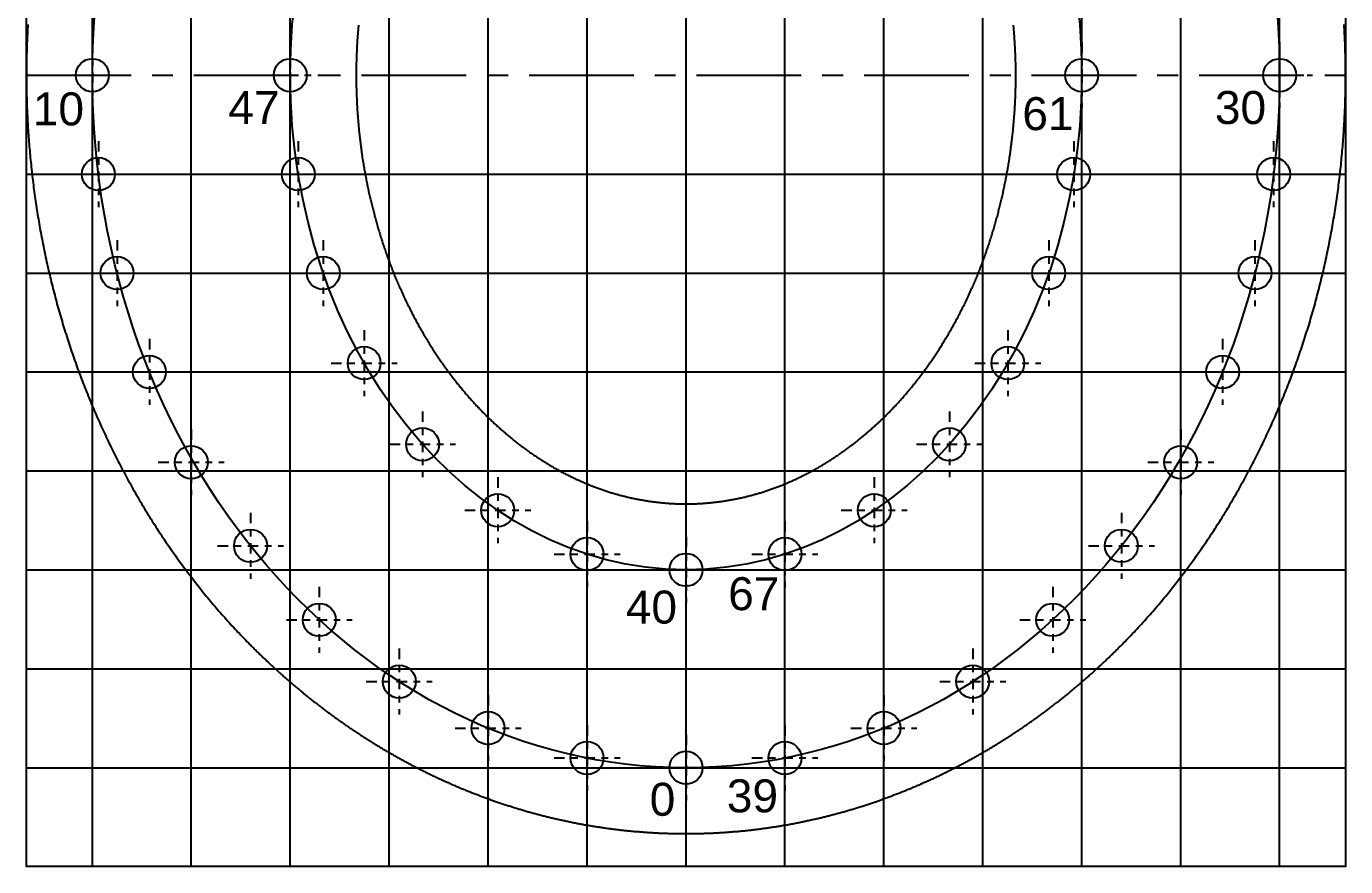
# Model space of a CAD drawing. Header units: inches. Extents: x 0 to 20, y -0.5 to 23.5.
# Drawn here: x 0 to 20, y -0.5 to 12.24 of the extents above; entities that cross this region are included whole.
import ezdxf

# ---------------------------------------------------------------- set-up
doc = ezdxf.new("R2010")
doc.units = ezdxf.units.IN
doc.linetypes.add('CENTER', pattern=[50.8, 31.75, -6.35, 6.35, -6.35])
for name, color, linetype in [('LetterBounds', 192, 'Continuous'), ('LetterOutlines', 61, 'Continuous'), ('PixelCenters', 116, 'Continuous'), ('PixelGuides', 160, 'Continuous'), ('PixelHoles', 90, 'Continuous'), ('PixelNumbers', 232, 'Continuous'), ('PixelPaths', 211, 'Continuous')]:
    doc.layers.add(name, color=color, linetype=linetype)
doc.styles.add('Annotative', font='arial.ttf')

# ---------------------------------------------------------------- blocks, each defined once
blk = doc.blocks.new('Pixel')
at = {"layer": 'PixelCenters', "linetype": 'CENTER', "ltscale": 0.005}
for p, q in [((0, 0.5), (0, -0.5)), ((-0.5, 0), (0.5, 0))]:
    blk.add_line(p, q, dxfattribs=at)
at = {"layer": 'PixelHoles'}
blk.add_circle((0, 0), 0.25, dxfattribs=at)

msp = doc.modelspace()

# ---------------------------------------------------------------- linework, layer by layer
at = {"layer": 'LetterBounds'}
msp.add_lwpolyline([(0, 23.5), (19.998, 23.5), (19.998, -0.5), (0, -0.5)], close=True, dxfattribs=at)
at = {"layer": 'LetterOutlines'}
for points in [[(0.022, 12.266), (0.02, 12.231), (0.018, 12.196), (0.017, 12.162), (0.015, 12.127), (0.013, 12.092), (0.012, 12.057), (0.01, 12.022), (0.009, 11.988), (0.008, 11.953), (0.007, 11.918), (0.006, 11.883), (0.005, 11.848), (0.004, 11.814), (0.003, 11.779), (0.002, 11.744), (0.002, 11.709), (0.001, 11.674), (0.001, 11.639), (0, 11.605), (0, 11.57), (0, 11.535), (0, 11.5), (0, 11.465), (0, 11.43), (0, 11.395), (0.001, 11.361), (0.001, 11.326), (0.002, 11.291), (0.002, 11.256), (0.003, 11.221), (0.004, 11.186), (0.005, 11.152), (0.005, 11.117), (0.007, 11.082), (0.008, 11.047), (0.009, 11.012), (0.01, 10.978), (0.012, 10.943), (0.013, 10.908), (0.015, 10.873), (0.016, 10.838), (0.018, 10.804), (0.02, 10.769), (0.022, 10.734), (0.024, 10.699), (0.026, 10.664), (0.029, 10.63), (0.031, 10.595), (0.033, 10.56), (0.036, 10.526), (0.039, 10.491), (0.041, 10.456), (0.044, 10.421), (0.047, 10.387), (0.05, 10.352), (0.053, 10.317), (0.056, 10.283), (0.059, 10.248), (0.063, 10.213), (0.066, 10.179), (0.07, 10.144), (0.073, 10.11), (0.077, 10.075), (0.081, 10.04), (0.085, 10.006), (0.089, 9.971), (0.093, 9.937), (0.097, 9.902), (0.101, 9.868), (0.106, 9.833), (0.11, 9.799), (0.115, 9.764), (0.119, 9.73), (0.124, 9.695), (0.129, 9.661), (0.134, 9.627), (0.139, 9.592), (0.144, 9.558), (0.149, 9.523), (0.154, 9.489), (0.159, 9.455), (0.165, 9.421), (0.17, 9.386), (0.176, 9.352), (0.182, 9.318), (0.187, 9.284), (0.193, 9.249), (0.199, 9.215), (0.205, 9.181), (0.211, 9.147), (0.218, 9.113), (0.224, 9.079), (0.23, 9.045), (0.237, 9.01), (0.244, 8.976), (0.25, 8.942), (0.257, 8.908), (0.264, 8.874), (0.271, 8.841), (0.278, 8.807), (0.285, 8.773), (0.292, 8.739), (0.3, 8.705), (0.307, 8.671), (0.314, 8.637), (0.322, 8.604), (0.33, 8.57), (0.337, 8.536), (0.345, 8.502), (0.353, 8.469), (0.361, 8.435), (0.369, 8.402), (0.378, 8.368), (0.386, 8.334), (0.394, 8.301), (0.403, 8.267), (0.411, 8.234), (0.42, 8.2), (0.429, 8.167), (0.437, 8.134), (0.446, 8.1), (0.455, 8.067), (0.464, 8.034), (0.474, 8), (0.483, 7.967), (0.492, 7.934), (0.502, 7.901), (0.511, 7.868), (0.521, 7.835), (0.53, 7.801), (0.54, 7.768), (0.55, 7.735), (0.56, 7.702), (0.57, 7.669), (0.58, 7.637), (0.59, 7.604), (0.601, 7.571), (0.611, 7.538), (0.622, 7.505), (0.632, 7.473), (0.643, 7.44), (0.654, 7.407), (0.664, 7.375), (0.675, 7.342), (0.686, 7.309), (0.697, 7.277), (0.709, 7.244), (0.72, 7.212), (0.731, 7.18), (0.743, 7.147), (0.754, 7.115), (0.766, 7.083), (0.777, 7.05), (0.789, 7.018), (0.801, 6.986), (0.813, 6.954), (0.825, 6.922), (0.837, 6.89), (0.849, 6.858), (0.862, 6.826), (0.874, 6.794), (0.887, 6.762), (0.899, 6.73), (0.912, 6.698), (0.925, 6.667), (0.937, 6.635), (0.95, 6.603), (0.963, 6.572), (0.976, 6.54), (0.989, 6.509), (1.003, 6.477), (1.016, 6.446), (1.029, 6.414), (1.043, 6.383), (1.056, 6.352), (1.07, 6.32), (1.084, 6.289), (1.098, 6.258), (1.112, 6.227), (1.126, 6.196), (1.14, 6.165), (1.154, 6.134), (1.168, 6.103), (1.182, 6.072), (1.197, 6.041), (1.211, 6.011), (1.226, 5.98), (1.24, 5.949), (1.255, 5.918), (1.27, 5.888), (1.285, 5.857), (1.3, 5.827), (1.315, 5.796), (1.33, 5.766), (1.345, 5.736), (1.36, 5.705), (1.376, 5.675), (1.391, 5.645), (1.407, 5.615), (1.422, 5.585), (1.438, 5.555), (1.454, 5.525), (1.47, 5.495), (1.486, 5.465), (1.502, 5.435), (1.518, 5.406), (1.534, 5.376), (1.55, 5.346), (1.566, 5.317), (1.583, 5.287), (1.599, 5.258), (1.616, 5.228), (1.633, 5.199), (1.649, 5.17), (1.666, 5.14), (1.683, 5.111), (1.7, 5.082), (1.717, 5.053), (1.734, 5.024), (1.751, 4.995), (1.768, 4.966), (1.786, 4.937), (1.803, 4.909), (1.821, 4.88), (1.838, 4.851), (1.856, 4.823), (1.874, 4.794), (1.892, 4.766), (1.909, 4.737), (1.927, 4.709), (1.945, 4.68), (1.964, 4.652), (1.982, 4.624), (2, 4.596), (2.018, 4.568), (2.037, 4.54), (2.055, 4.512), (2.074, 4.484), (2.092, 4.456), (2.111, 4.429), (2.13, 4.401), (2.149, 4.373), (2.168, 4.346), (2.187, 4.318), (2.206, 4.291), (2.225, 4.264), (2.244, 4.236), (2.264, 4.209), (2.283, 4.182), (2.302, 4.155), (2.322, 4.128), (2.342, 4.101), (2.361, 4.074), (2.381, 4.047), (2.401, 4.02), (2.421, 3.994), (2.441, 3.967), (2.461, 3.941), (2.481, 3.914), (2.501, 3.888), (2.521, 3.861), (2.542, 3.835), (2.562, 3.809), (2.583, 3.783), (2.603, 3.757), (2.624, 3.731), (2.644, 3.705), (2.665, 3.679), (2.686, 3.653), (2.707, 3.628), (2.728, 3.602), (2.749, 3.576), (2.77, 3.551), (2.791, 3.526), (2.813, 3.5), (2.834, 3.475), (2.855, 3.45), (2.877, 3.425), (2.898, 3.4), (2.92, 3.375), (2.942, 3.35), (2.963, 3.325), (2.985, 3.3), (3.007, 3.276), (3.029, 3.251), (3.051, 3.226), (3.073, 3.202), (3.095, 3.178), (3.117, 3.153), (3.14, 3.129), (3.162, 3.105), (3.185, 3.081), (3.207, 3.057), (3.23, 3.033), (3.252, 3.009), (3.275, 2.985), (3.298, 2.962), (3.32, 2.938), (3.343, 2.915), (3.366, 2.891), (3.389, 2.868), (3.401, 2.856), (3.412, 2.845), (3.424, 2.833), (3.435, 2.821), (3.447, 2.81), (3.459, 2.798), (3.47, 2.787), (3.482, 2.775), (3.494, 2.764), (3.505, 2.752), (3.517, 2.741), (3.529, 2.729), (3.54, 2.718), (3.552, 2.707), (3.564, 2.695), (3.576, 2.684), (3.587, 2.673), (3.599, 2.661), (3.611, 2.65), (3.623, 2.639), (3.635, 2.628), (3.646, 2.616), (3.658, 2.605), (3.67, 2.594), (3.682, 2.583), (3.694, 2.572), (3.706, 2.56), (3.718, 2.549), (3.73, 2.538), (3.742, 2.527), (3.754, 2.516), (3.766, 2.505), (3.778, 2.494), (3.79, 2.483), (3.802, 2.472), (3.814, 2.461), (3.826, 2.45), (3.838, 2.439), (3.85, 2.429), (3.863, 2.418), (3.875, 2.407), (3.887, 2.396), (3.899, 2.385), (3.911, 2.375), (3.923, 2.364), (3.936, 2.353), (3.948, 2.342), (3.96, 2.332), (3.972, 2.321), (3.985, 2.31), (3.997, 2.3), (4.009, 2.289), (4.022, 2.279), (4.034, 2.268), (4.046, 2.257), (4.059, 2.247), (4.071, 2.236), (4.083, 2.226), (4.096, 2.216), (4.108, 2.205), (4.121, 2.195), (4.133, 2.184), (4.146, 2.174), (4.158, 2.164), (4.171, 2.153), (4.183, 2.143), (4.196, 2.133), (4.208, 2.122), (4.221, 2.112), (4.233, 2.102), (4.246, 2.092), (4.258, 2.082), (4.271, 2.071), (4.284, 2.061), (4.296, 2.051), (4.309, 2.041), (4.322, 2.031), (4.334, 2.021), (4.347, 2.011), (4.36, 2.001), (4.373, 1.991), (4.385, 1.981), (4.398, 1.971), (4.411, 1.961), (4.424, 1.951), (4.436, 1.942), (4.449, 1.932), (4.462, 1.922), (4.475, 1.912), (4.488, 1.902), (4.501, 1.893), (4.513, 1.883), (4.526, 1.873), (4.539, 1.863), (4.552, 1.854), (4.565, 1.844), (4.578, 1.834), (4.591, 1.825), (4.604, 1.815), (4.617, 1.806), (4.63, 1.796), (4.643, 1.787), (4.656, 1.777), (4.669, 1.768), (4.682, 1.758), (4.695, 1.749), (4.708, 1.74), (4.721, 1.73), (4.734, 1.721), (4.747, 1.711), (4.761, 1.702), (4.774, 1.693), (4.787, 1.684), (4.8, 1.674), (4.813, 1.665), (4.826, 1.656), (4.84, 1.647), (4.853, 1.638), (4.866, 1.629), (4.879, 1.62), (4.893, 1.61), (4.906, 1.601), (4.919, 1.592), (4.932, 1.583), (4.946, 1.574), (4.959, 1.565), (4.972, 1.557), (4.986, 1.548), (4.999, 1.539), (5.013, 1.53), (5.026, 1.521), (5.039, 1.512), (5.053, 1.503), (5.066, 1.495), (5.08, 1.486), (5.093, 1.477), (5.107, 1.468), (5.12, 1.46), (5.133, 1.451), (5.147, 1.443), (5.16, 1.434), (5.174, 1.425), (5.188, 1.417), (5.201, 1.408), (5.215, 1.4), (5.228, 1.391), (5.242, 1.383), (5.255, 1.374), (5.269, 1.366), (5.283, 1.358), (5.296, 1.349), (5.31, 1.341), (5.324, 1.333), (5.337, 1.324), (5.351, 1.316), (5.365, 1.308), (5.378, 1.3), (5.392, 1.291), (5.406, 1.283), (5.42, 1.275), (5.433, 1.267), (5.447, 1.259), (5.461, 1.251), (5.475, 1.243), (5.488, 1.235), (5.502, 1.227), (5.516, 1.219), (5.53, 1.211), (5.544, 1.203), (5.558, 1.195), (5.571, 1.187), (5.585, 1.179), (5.599, 1.171), (5.613, 1.164), (5.627, 1.156), (5.641, 1.148), (5.655, 1.14), (5.669, 1.133), (5.683, 1.125), (5.697, 1.117), (5.711, 1.11), (5.725, 1.102), (5.739, 1.094), (5.753, 1.087), (5.767, 1.079), (5.781, 1.072), (5.795, 1.064), (5.809, 1.057), (5.823, 1.049), (5.837, 1.042), (5.851, 1.035), (5.865, 1.027), (5.879, 1.02), (5.894, 1.013), (5.908, 1.005), (5.922, 0.998), (5.936, 0.991), (5.95, 0.984), (5.964, 0.977), (5.978, 0.969), (5.993, 0.962), (6.007, 0.955), (6.021, 0.948), (6.035, 0.941), (6.05, 0.934), (6.064, 0.927), (6.078, 0.92), (6.092, 0.913), (6.107, 0.906), (6.121, 0.899), (6.135, 0.892), (6.149, 0.885), (6.164, 0.879), (6.178, 0.872), (6.192, 0.865), (6.207, 0.858), (6.221, 0.851), (6.235, 0.845), (6.25, 0.838), (6.264, 0.831), (6.279, 0.825), (6.293, 0.818), (6.307, 0.812), (6.322, 0.805), (6.336, 0.799), (6.351, 0.792), (6.365, 0.786), (6.38, 0.779), (6.394, 0.773), (6.409, 0.766), (6.423, 0.76), (6.438, 0.754), (6.452, 0.747), (6.467, 0.741), (6.481, 0.735), (6.496, 0.728), (6.51, 0.722), (6.525, 0.716), (6.539, 0.71), (6.554, 0.704), (6.568, 0.697), (6.583, 0.691), (6.598, 0.685), (6.612, 0.679), (6.627, 0.673), (6.641, 0.667), (6.656, 0.661), (6.671, 0.655), (6.685, 0.649), (6.7, 0.644), (6.715, 0.638), (6.729, 0.632), (6.744, 0.626), (6.759, 0.62), (6.773, 0.614), (6.788, 0.609), (6.803, 0.603), (6.817, 0.597), (6.832, 0.592), (6.847, 0.586), (6.862, 0.58), (6.876, 0.575), (6.891, 0.569), (6.906, 0.564), (6.921, 0.558), (6.935, 0.553), (6.95, 0.547), (6.965, 0.542), (6.98, 0.537), (6.995, 0.531), (7.01, 0.526), (7.024, 0.52), (7.039, 0.515), (7.054, 0.51), (7.069, 0.505), (7.084, 0.499), (7.099, 0.494), (7.113, 0.489), (7.128, 0.484), (7.143, 0.479), (7.158, 0.474), (7.173, 0.469), (7.188, 0.464), (7.203, 0.459), (7.218, 0.454), (7.233, 0.449), (7.248, 0.444), (7.263, 0.439), (7.278, 0.434), (7.293, 0.429), (7.308, 0.424), (7.322, 0.42), (7.337, 0.415), (7.352, 0.41), (7.367, 0.405), (7.382, 0.401), (7.397, 0.396), (7.412, 0.391), (7.427, 0.387), (7.443, 0.382), (7.458, 0.378), (7.473, 0.373), (7.488, 0.369), (7.503, 0.364), (7.518, 0.36), (7.533, 0.355), (7.548, 0.351), (7.563, 0.346), (7.578, 0.342), (7.593, 0.338), (7.608, 0.333), (7.623, 0.329), (7.638, 0.325), (7.654, 0.321), (7.669, 0.317), (7.684, 0.312), (7.699, 0.308), (7.714, 0.304), (7.729, 0.3), (7.744, 0.296), (7.76, 0.292), (7.775, 0.288), (7.79, 0.284), (7.805, 0.28), (7.82, 0.276), (7.835, 0.272), (7.851, 0.269), (7.866, 0.265), (7.881, 0.261), (7.896, 0.257), (7.912, 0.253), (7.927, 0.25), (7.942, 0.246), (7.957, 0.242), (7.972, 0.239), (7.988, 0.235), (8.003, 0.231), (8.018, 0.228), (8.033, 0.224), (8.049, 0.221), (8.064, 0.217), (8.079, 0.214), (8.095, 0.21), (8.11, 0.207), (8.125, 0.204), (8.14, 0.2), (8.156, 0.197), (8.171, 0.194), (8.186, 0.19), (8.202, 0.187), (8.217, 0.184), (8.232, 0.181), (8.248, 0.178), (8.263, 0.175), (8.278, 0.171), (8.294, 0.168), (8.309, 0.165), (8.324, 0.162), (8.34, 0.159), (8.355, 0.156), (8.37, 0.153), (8.386, 0.151), (8.401, 0.148), (8.416, 0.145), (8.432, 0.142), (8.447, 0.139), (8.463, 0.136), (8.478, 0.134), (8.493, 0.131), (8.509, 0.128), (8.524, 0.126), (8.54, 0.123), (8.555, 0.12), (8.571, 0.118), (8.586, 0.115), (8.601, 0.113), (8.617, 0.11), (8.632, 0.108), (8.648, 0.105), (8.663, 0.103), (8.679, 0.101), (8.694, 0.098), (8.709, 0.096), (8.725, 0.094), (8.74, 0.091), (8.756, 0.089), (8.771, 0.087), (8.787, 0.085), (8.802, 0.083), (8.818, 0.08), (8.833, 0.078), (8.849, 0.076), (8.864, 0.074), (8.88, 0.072), (8.895, 0.07), (8.911, 0.068), (8.926, 0.066), (8.942, 0.064), (8.957, 0.063), (8.973, 0.061), (8.988, 0.059), (9.004, 0.057), (9.019, 0.055), (9.035, 0.054), (9.05, 0.052), (9.066, 0.05), (9.081, 0.049), (9.097, 0.047), (9.112, 0.045), (9.128, 0.044), (9.143, 0.042), (9.159, 0.041), (9.174, 0.039), (9.19, 0.038), (9.205, 0.036), (9.221, 0.035), (9.237, 0.033), (9.252, 0.032), (9.268, 0.031), (9.283, 0.03), (9.299, 0.028), (9.314, 0.027), (9.33, 0.026), (9.345, 0.025), (9.361, 0.023), (9.377, 0.022), (9.392, 0.021), (9.408, 0.02), (9.423, 0.019), (9.439, 0.018), (9.454, 0.017), (9.47, 0.016), (9.486, 0.015), (9.501, 0.014), (9.517, 0.013), (9.532, 0.013), (9.548, 0.012), (9.563, 0.011), (9.579, 0.01), (9.595, 0.009), (9.61, 0.009), (9.626, 0.008), (9.641, 0.007), (9.657, 0.007), (9.672, 0.006), (9.688, 0.006), (9.704, 0.005), (9.719, 0.005), (9.735, 0.004), (9.75, 0.004), (9.766, 0.003), (9.782, 0.003), (9.797, 0.002), (9.813, 0.002), (9.828, 0.002), (9.844, 0.001), (9.86, 0.001), (9.875, 0.001), (9.891, 0.001), (9.906, 0.001), (9.922, 0), (9.938, 0), (9.953, 0), (9.969, 0), (9.984, 0), (10, 0), (10, 0), (10.016, 0), (10.031, 0), (10.047, 0), (10.062, 0), (10.078, 0), (10.094, 0.001), (10.109, 0.001), (10.125, 0.001), (10.14, 0.001), (10.156, 0.001), (10.171, 0.002), (10.187, 0.002), (10.203, 0.002), (10.218, 0.003), (10.234, 0.003), (10.249, 0.004), (10.265, 0.004), (10.281, 0.005), (10.296, 0.005), (10.312, 0.006), (10.327, 0.006), (10.343, 0.007), (10.359, 0.007), (10.374, 0.008), (10.39, 0.009), (10.405, 0.009), (10.421, 0.01), (10.436, 0.011), (10.452, 0.012), (10.468, 0.013), (10.483, 0.013), (10.499, 0.014), (10.514, 0.015), (10.53, 0.016), (10.545, 0.017), (10.561, 0.018), (10.577, 0.019), (10.592, 0.02), (10.608, 0.021), (10.623, 0.022), (10.639, 0.024), (10.654, 0.025), (10.67, 0.026), (10.686, 0.027), (10.701, 0.028), (10.717, 0.03), (10.732, 0.031), (10.748, 0.032), (10.763, 0.034), (10.779, 0.035), (10.794, 0.036), (10.81, 0.038), (10.825, 0.039), (10.841, 0.041), (10.857, 0.042), (10.872, 0.044), (10.888, 0.045), (10.903, 0.047), (10.919, 0.049), (10.934, 0.05), (10.95, 0.052), (10.965, 0.054), (10.981, 0.055), (10.996, 0.057), (11.012, 0.059), (11.027, 0.061), (11.043, 0.063), (11.058, 0.065), (11.074, 0.066), (11.089, 0.068), (11.105, 0.07), (11.12, 0.072), (11.136, 0.074), (11.151, 0.076), (11.167, 0.078), (11.182, 0.081), (11.198, 0.083), (11.213, 0.085), (11.229, 0.087), (11.244, 0.089), (11.26, 0.091), (11.275, 0.094), (11.29, 0.096), (11.306, 0.098), (11.321, 0.101), (11.337, 0.103), (11.352, 0.105), (11.368, 0.108), (11.383, 0.11), (11.399, 0.113), (11.414, 0.115), (11.429, 0.118), (11.445, 0.12), (11.46, 0.123), (11.476, 0.126), (11.491, 0.128), (11.506, 0.131), (11.522, 0.134), (11.537, 0.136), (11.553, 0.139), (11.568, 0.142), (11.583, 0.145), (11.599, 0.148), (11.614, 0.151), (11.63, 0.153), (11.645, 0.156), (11.66, 0.159), (11.676, 0.162), (11.691, 0.165), (11.706, 0.168), (11.722, 0.171), (11.737, 0.175), (11.752, 0.178), (11.768, 0.181), (11.783, 0.184), (11.798, 0.187), (11.814, 0.19), (11.829, 0.194), (11.844, 0.197), (11.86, 0.2), (11.875, 0.204), (11.89, 0.207), (11.905, 0.21), (11.921, 0.214), (11.936, 0.217), (11.951, 0.221), (11.967, 0.224), (11.982, 0.228), (11.997, 0.231), (12.012, 0.235), (12.028, 0.238), (12.043, 0.242), (12.058, 0.246), (12.073, 0.249), (12.089, 0.253), (12.104, 0.257), (12.119, 0.261), (12.134, 0.264), (12.149, 0.268), (12.165, 0.272), (12.18, 0.276), (12.195, 0.28), (12.21, 0.284), (12.225, 0.288), (12.24, 0.292), (12.256, 0.296), (12.271, 0.3), (12.286, 0.304), (12.301, 0.308), (12.316, 0.312), (12.331, 0.316), (12.346, 0.32), (12.362, 0.325), (12.377, 0.329), (12.392, 0.333), (12.407, 0.337), (12.422, 0.342), (12.437, 0.346), (12.452, 0.35), (12.467, 0.355), (12.482, 0.359), (12.497, 0.364), (12.512, 0.368), (12.527, 0.373), (12.543, 0.377), (12.558, 0.382), (12.573, 0.386), (12.588, 0.391), (12.603, 0.396), (12.618, 0.4), (12.633, 0.405), (12.648, 0.41), (12.663, 0.414), (12.678, 0.419), (12.693, 0.424), (12.708, 0.429), (12.722, 0.434), (12.737, 0.439), (12.752, 0.443), (12.767, 0.448), (12.782, 0.453), (12.797, 0.458), (12.812, 0.463), (12.827, 0.468), (12.842, 0.473), (12.857, 0.479), (12.872, 0.484), (12.887, 0.489), (12.901, 0.494), (12.916, 0.499), (12.931, 0.504), (12.946, 0.51), (12.961, 0.515), (12.976, 0.52), (12.99, 0.526), (13.005, 0.531), (13.02, 0.536), (13.035, 0.542), (13.05, 0.547), (13.064, 0.553), (13.079, 0.558), (13.094, 0.564), (13.109, 0.569), (13.124, 0.575), (13.138, 0.58), (13.153, 0.586), (13.168, 0.592), (13.182, 0.597), (13.197, 0.603), (13.212, 0.609), (13.227, 0.614), (13.241, 0.62), (13.256, 0.626), (13.271, 0.632), (13.285, 0.638), (13.3, 0.643), (13.315, 0.649), (13.329, 0.655), (13.344, 0.661), (13.359, 0.667), (13.373, 0.673), (13.388, 0.679), (13.402, 0.685), (13.417, 0.691), (13.431, 0.697), (13.446, 0.704), (13.461, 0.71), (13.475, 0.716), (13.49, 0.722), (13.504, 0.728), (13.519, 0.735), (13.533, 0.741), (13.548, 0.747), (13.562, 0.754), (13.577, 0.76), (13.591, 0.766), (13.606, 0.773), (13.62, 0.779), (13.635, 0.786), (13.649, 0.792), (13.664, 0.799), (13.678, 0.805), (13.692, 0.812), (13.707, 0.818), (13.721, 0.825), (13.736, 0.832), (13.75, 0.838), (13.764, 0.845), (13.779, 0.852), (13.793, 0.858), (13.807, 0.865), (13.822, 0.872), (13.836, 0.879), (13.85, 0.886), (13.865, 0.892), (13.879, 0.899), (13.893, 0.906), (13.907, 0.913), (13.922, 0.92), (13.936, 0.927), (13.95, 0.934), (13.964, 0.941), (13.979, 0.948), (13.993, 0.955), (14.007, 0.962), (14.021, 0.97), (14.035, 0.977), (14.05, 0.984), (14.064, 0.991), (14.078, 0.998), (14.092, 1.006), (14.106, 1.013), (14.12, 1.02), (14.134, 1.028), (14.148, 1.035), (14.163, 1.042), (14.177, 1.05), (14.191, 1.057), (14.205, 1.065), (14.219, 1.072), (14.233, 1.08), (14.247, 1.087), (14.261, 1.095), (14.275, 1.102), (14.289, 1.11), (14.303, 1.118), (14.317, 1.125), (14.331, 1.133), (14.345, 1.141), (14.359, 1.148), (14.373, 1.156), (14.387, 1.164), (14.4, 1.172), (14.414, 1.18), (14.428, 1.187), (14.442, 1.195), (14.456, 1.203), (14.47, 1.211), (14.484, 1.219), (14.497, 1.227), (14.511, 1.235), (14.525, 1.243), (14.539, 1.251), (14.553, 1.259), (14.566, 1.267), (14.58, 1.275), (14.594, 1.283), (14.608, 1.292), (14.621, 1.3), (14.635, 1.308), (14.649, 1.316), (14.662, 1.325), (14.676, 1.333), (14.69, 1.341), (14.703, 1.349), (14.717, 1.358), (14.731, 1.366), (14.744, 1.375), (14.758, 1.383), (14.772, 1.391), (14.785, 1.4), (14.799, 1.408), (14.812, 1.417), (14.826, 1.426), (14.839, 1.434), (14.853, 1.443), (14.866, 1.451), (14.88, 1.46), (14.893, 1.469), (14.907, 1.477), (14.92, 1.486), (14.934, 1.495), (14.947, 1.503), (14.961, 1.512), (14.974, 1.521), (14.987, 1.53), (15.001, 1.539), (15.014, 1.548), (15.027, 1.557), (15.041, 1.565), (15.054, 1.574), (15.067, 1.583), (15.081, 1.592), (15.094, 1.601), (15.107, 1.61), (15.121, 1.619), (15.134, 1.629), (15.147, 1.638), (15.16, 1.647), (15.174, 1.656), (15.187, 1.665), (15.2, 1.674), (15.213, 1.684), (15.226, 1.693), (15.239, 1.702), (15.253, 1.711), (15.266, 1.721), (15.279, 1.73), (15.292, 1.739), (15.305, 1.749), (15.318, 1.758), (15.331, 1.768), (15.344, 1.777), (15.357, 1.787), (15.37, 1.796), (15.383, 1.806), (15.396, 1.815), (15.409, 1.825), (15.422, 1.834), (15.435, 1.844), (15.448, 1.854), (15.461, 1.863), (15.474, 1.873), (15.487, 1.883), (15.5, 1.892), (15.512, 1.902), (15.525, 1.912), (15.538, 1.922), (15.551, 1.931), (15.564, 1.941), (15.577, 1.951), (15.589, 1.961), (15.602, 1.971), (15.615, 1.981), (15.628, 1.991), (15.64, 2.001), (15.653, 2.011), (15.666, 2.021), (15.678, 2.031), (15.691, 2.041), (15.704, 2.051), (15.716, 2.061), (15.729, 2.071), (15.742, 2.081), (15.754, 2.092), (15.767, 2.102), (15.779, 2.112), (15.792, 2.122), (15.804, 2.132), (15.817, 2.143), (15.829, 2.153), (15.842, 2.163), (15.854, 2.174), (15.867, 2.184), (15.879, 2.195), (15.892, 2.205), (15.904, 2.215), (15.917, 2.226), (15.929, 2.236), (15.941, 2.247), (15.954, 2.257), (15.966, 2.268), (15.978, 2.278), (15.991, 2.289), (16.003, 2.3), (16.015, 2.31), (16.028, 2.321), (16.04, 2.332), (16.052, 2.342), (16.064, 2.353), (16.077, 2.364), (16.089, 2.374), (16.101, 2.385), (16.113, 2.396), (16.125, 2.407), (16.138, 2.418), (16.15, 2.428), (16.162, 2.439), (16.174, 2.45), (16.186, 2.461), (16.198, 2.472), (16.21, 2.483), (16.222, 2.494), (16.234, 2.505), (16.246, 2.516), (16.258, 2.527), (16.27, 2.538), (16.282, 2.549), (16.294, 2.56), (16.306, 2.572), (16.318, 2.583), (16.33, 2.594), (16.342, 2.605), (16.353, 2.616), (16.365, 2.627), (16.377, 2.639), (16.389, 2.65), (16.401, 2.661), (16.413, 2.673), (16.424, 2.684), (16.436, 2.695), (16.448, 2.707), (16.46, 2.718), (16.471, 2.729), (16.483, 2.741), (16.495, 2.752), (16.506, 2.764), (16.518, 2.775), (16.53, 2.787), (16.541, 2.798), (16.553, 2.81), (16.564, 2.821), (16.588, 2.845), (16.611, 2.868), (16.634, 2.891), (16.657, 2.915), (16.679, 2.938), (16.702, 2.962), (16.725, 2.986), (16.748, 3.009), (16.77, 3.033), (16.793, 3.057), (16.815, 3.081), (16.838, 3.105), (16.86, 3.129), (16.882, 3.153), (16.904, 3.178), (16.927, 3.202), (16.949, 3.227), (16.971, 3.251), (16.993, 3.276), (17.015, 3.3), (17.036, 3.325), (17.058, 3.35), (17.08, 3.375), (17.101, 3.4), (17.123, 3.425), (17.144, 3.45), (17.166, 3.475), (17.187, 3.5), (17.208, 3.526), (17.23, 3.551), (17.251, 3.577), (17.272, 3.602), (17.293, 3.628), (17.314, 3.653), (17.334, 3.679), (17.355, 3.705), (17.376, 3.731), (17.397, 3.757), (17.417, 3.783), (17.438, 3.809), (17.458, 3.835), (17.478, 3.861), (17.499, 3.888), (17.519, 3.914), (17.539, 3.941), (17.559, 3.967), (17.579, 3.994), (17.599, 4.02), (17.619, 4.047), (17.639, 4.074), (17.658, 4.101), (17.678, 4.128), (17.697, 4.155), (17.717, 4.182), (17.736, 4.209), (17.756, 4.236), (17.775, 4.264), (17.794, 4.291), (17.813, 4.318), (17.832, 4.346), (17.851, 4.373), (17.87, 4.401), (17.889, 4.429), (17.908, 4.456), (17.926, 4.484), (17.945, 4.512), (17.963, 4.54), (17.982, 4.568), (18, 4.596), (18.018, 4.624), (18.037, 4.652), (18.055, 4.68), (18.073, 4.709), (18.091, 4.737), (18.109, 4.765), (18.126, 4.794), (18.144, 4.822), (18.162, 4.851), (18.179, 4.88), (18.197, 4.908), (18.214, 4.937), (18.232, 4.966), (18.249, 4.995), (18.266, 5.024), (18.283, 5.053), (18.3, 5.082), (18.317, 5.111), (18.334, 5.14), (18.351, 5.17), (18.368, 5.199), (18.384, 5.228), (18.401, 5.258), (18.417, 5.287), (18.434, 5.317), (18.45, 5.346), (18.466, 5.376), (18.482, 5.406), (18.498, 5.435), (18.514, 5.465), (18.53, 5.495), (18.546, 5.525), (18.562, 5.555), (18.578, 5.585), (18.593, 5.615), (18.609, 5.645), (18.624, 5.675), (18.64, 5.705), (18.655, 5.736), (18.67, 5.766), (18.685, 5.796), (18.7, 5.827), (18.715, 5.857), (18.73, 5.888), (18.745, 5.918), (18.76, 5.949), (18.774, 5.98), (18.789, 6.011), (18.803, 6.041), (18.818, 6.072), (18.832, 6.103), (18.846, 6.134), (18.86, 6.165), (18.874, 6.196), (18.888, 6.227), (18.902, 6.258), (18.916, 6.289), (18.93, 6.32), (18.943, 6.352), (18.957, 6.383), (18.97, 6.414), (18.984, 6.446), (18.997, 6.477), (19.01, 6.509), (19.023, 6.54), (19.036, 6.572), (19.049, 6.603), (19.062, 6.635), (19.075, 6.667), (19.088, 6.699), (19.1, 6.73), (19.113, 6.762), (19.126, 6.794), (19.138, 6.826), (19.15, 6.858), (19.162, 6.89), (19.175, 6.922), (19.187, 6.954), (19.199, 6.986), (19.21, 7.018), (19.222, 7.05), (19.234, 7.083), (19.246, 7.115), (19.257, 7.147), (19.269, 7.18), (19.28, 7.212), (19.291, 7.244), (19.302, 7.277), (19.313, 7.309), (19.324, 7.342), (19.335, 7.375), (19.346, 7.407), (19.357, 7.44), (19.368, 7.473), (19.378, 7.505), (19.389, 7.538), (19.399, 7.571), (19.409, 7.604), (19.42, 7.637), (19.43, 7.669), (19.44, 7.702), (19.45, 7.735), (19.46, 7.768), (19.47, 7.801), (19.479, 7.834), (19.489, 7.868), (19.498, 7.901), (19.508, 7.934), (19.517, 7.967), (19.526, 8), (19.536, 8.034), (19.545, 8.067), (19.554, 8.1), (19.563, 8.134), (19.571, 8.167), (19.58, 8.2), (19.589, 8.234), (19.597, 8.267), (19.606, 8.301), (19.614, 8.334), (19.623, 8.368), (19.631, 8.401), (19.639, 8.435), (19.647, 8.469), (19.655, 8.502), (19.663, 8.536), (19.67, 8.57), (19.678, 8.604), (19.686, 8.637), (19.693, 8.671), (19.701, 8.705), (19.708, 8.739), (19.715, 8.773), (19.722, 8.807), (19.729, 8.84), (19.736, 8.874), (19.743, 8.908), (19.75, 8.942), (19.756, 8.976), (19.763, 9.01), (19.77, 9.045), (19.776, 9.079), (19.782, 9.113), (19.789, 9.147), (19.795, 9.181), (19.801, 9.215), (19.807, 9.249), (19.813, 9.284), (19.818, 9.318), (19.824, 9.352), (19.83, 9.386), (19.835, 9.421), (19.841, 9.455), (19.846, 9.489), (19.851, 9.523), (19.856, 9.558), (19.861, 9.592), (19.866, 9.627), (19.871, 9.661), (19.876, 9.695), (19.881, 9.73), (19.885, 9.764), (19.89, 9.799), (19.894, 9.833), (19.899, 9.868), (19.903, 9.902), (19.907, 9.937), (19.911, 9.971), (19.915, 10.006), (19.919, 10.04), (19.923, 10.075), (19.926, 10.11), (19.93, 10.144), (19.934, 10.179), (19.937, 10.213), (19.94, 10.248), (19.944, 10.283), (19.947, 10.317), (19.95, 10.352), (19.953, 10.387), (19.956, 10.421), (19.958, 10.456), (19.961, 10.491), (19.964, 10.526), (19.966, 10.56), (19.969, 10.595), (19.971, 10.63), (19.973, 10.664), (19.975, 10.699), (19.978, 10.734), (19.98, 10.769), (19.981, 10.804), (19.983, 10.838), (19.985, 10.873), (19.987, 10.908), (19.988, 10.943), (19.989, 10.978), (19.991, 11.012), (19.992, 11.047), (19.993, 11.082), (19.994, 11.117), (19.995, 11.152), (19.996, 11.186), (19.997, 11.221), (19.998, 11.256), (19.998, 11.291), (19.999, 11.326), (19.999, 11.361), (19.999, 11.395), (20, 11.43), (20, 11.465), (20, 11.5), (20, 11.535), (20, 11.57), (19.999, 11.605), (19.999, 11.639), (19.999, 11.674), (19.998, 11.709), (19.998, 11.744), (19.997, 11.779), (19.996, 11.814), (19.995, 11.848), (19.994, 11.883), (19.993, 11.918), (19.992, 11.953), (19.991, 11.988), (19.99, 12.022), (19.988, 12.057), (19.987, 12.092), (19.985, 12.127), (19.983, 12.162), (19.982, 12.196), (19.98, 12.231), (19.978, 12.266)], [(5.035, 12.259), (5.033, 12.238), (5.031, 12.218), (5.029, 12.197), (5.028, 12.177), (5.026, 12.157), (5.024, 12.136), (5.023, 12.116), (5.021, 12.095), (5.02, 12.075), (5.019, 12.054), (5.017, 12.034), (5.016, 12.013), (5.015, 11.993), (5.014, 11.972), (5.012, 11.952), (5.011, 11.931), (5.01, 11.911), (5.009, 11.89), (5.008, 11.87), (5.008, 11.849), (5.007, 11.829), (5.006, 11.808), (5.005, 11.788), (5.005, 11.767), (5.004, 11.747), (5.003, 11.726), (5.003, 11.706), (5.002, 11.685), (5.002, 11.664), (5.002, 11.644), (5.001, 11.623), (5.001, 11.603), (5.001, 11.582), (5.001, 11.562), (5, 11.541), (5, 11.521), (5, 11.5), (5, 11.479), (5, 11.459), (5.001, 11.438), (5.001, 11.418), (5.001, 11.397), (5.001, 11.377), (5.002, 11.356), (5.002, 11.336), (5.002, 11.315), (5.003, 11.294), (5.003, 11.274), (5.004, 11.253), (5.005, 11.233), (5.005, 11.212), (5.006, 11.192), (5.007, 11.171), (5.008, 11.151), (5.008, 11.13), (5.009, 11.11), (5.01, 11.089), (5.011, 11.069), (5.012, 11.048), (5.014, 11.028), (5.015, 11.007), (5.016, 10.987), (5.017, 10.966), (5.019, 10.946), (5.02, 10.925), (5.021, 10.905), (5.023, 10.884), (5.024, 10.864), (5.026, 10.843), (5.028, 10.823), (5.029, 10.803), (5.031, 10.782), (5.033, 10.762), (5.035, 10.741), (5.036, 10.721), (5.038, 10.7), (5.04, 10.68), (5.042, 10.66), (5.044, 10.639), (5.047, 10.619), (5.049, 10.599), (5.051, 10.578), (5.053, 10.558), (5.056, 10.538), (5.058, 10.517), (5.06, 10.497), (5.063, 10.477), (5.065, 10.457), (5.068, 10.436), (5.071, 10.416), (5.073, 10.396), (5.076, 10.376), (5.079, 10.355), (5.082, 10.335), (5.084, 10.315), (5.087, 10.295), (5.09, 10.275), (5.093, 10.254), (5.097, 10.234), (5.1, 10.214), (5.103, 10.194), (5.106, 10.174), (5.109, 10.154), (5.113, 10.134), (5.116, 10.114), (5.119, 10.094), (5.123, 10.074), (5.126, 10.054), (5.13, 10.034), (5.134, 10.014), (5.137, 9.994), (5.141, 9.974), (5.145, 9.954), (5.149, 9.934), (5.152, 9.914), (5.156, 9.894), (5.16, 9.874), (5.164, 9.854), (5.168, 9.835), (5.173, 9.815), (5.177, 9.795), (5.181, 9.775), (5.185, 9.755), (5.189, 9.736), (5.194, 9.716), (5.198, 9.696), (5.203, 9.677), (5.207, 9.657), (5.212, 9.637), (5.216, 9.618), (5.221, 9.598), (5.226, 9.578), (5.23, 9.559), (5.235, 9.539), (5.24, 9.52), (5.245, 9.5), (5.25, 9.481), (5.255, 9.461), (5.26, 9.442), (5.265, 9.422), (5.27, 9.403), (5.275, 9.384), (5.28, 9.364), (5.285, 9.345), (5.291, 9.326), (5.296, 9.306), (5.302, 9.287), (5.307, 9.268), (5.312, 9.249), (5.318, 9.23), (5.324, 9.21), (5.329, 9.191), (5.335, 9.172), (5.34, 9.153), (5.346, 9.134), (5.352, 9.115), (5.358, 9.096), (5.364, 9.077), (5.37, 9.058), (5.376, 9.039), (5.382, 9.02), (5.388, 9.001), (5.394, 8.982), (5.4, 8.963), (5.406, 8.945), (5.413, 8.926), (5.419, 8.907), (5.425, 8.888), (5.432, 8.87), (5.438, 8.851), (5.444, 8.832), (5.451, 8.814), (5.458, 8.795), (5.464, 8.777), (5.471, 8.758), (5.477, 8.74), (5.484, 8.721), (5.491, 8.703), (5.498, 8.684), (5.505, 8.666), (5.512, 8.647), (5.519, 8.629), (5.526, 8.611), (5.533, 8.593), (5.54, 8.574), (5.547, 8.556), (5.554, 8.538), (5.561, 8.52), (5.568, 8.502), (5.576, 8.484), (5.583, 8.465), (5.591, 8.447), (5.598, 8.429), (5.605, 8.412), (5.613, 8.394), (5.62, 8.376), (5.628, 8.358), (5.636, 8.34), (5.643, 8.322), (5.651, 8.304), (5.659, 8.287), (5.667, 8.269), (5.675, 8.251), (5.682, 8.234), (5.69, 8.216), (5.698, 8.199), (5.706, 8.181), (5.714, 8.164), (5.723, 8.146), (5.731, 8.129), (5.739, 8.111), (5.747, 8.094), (5.755, 8.077), (5.764, 8.059), (5.772, 8.042), (5.78, 8.025), (5.789, 8.008), (5.797, 7.991), (5.806, 7.974), (5.814, 7.956), (5.823, 7.939), (5.832, 7.922), (5.84, 7.906), (5.849, 7.889), (5.858, 7.872), (5.866, 7.855), (5.875, 7.838), (5.884, 7.821), (5.893, 7.805), (5.902, 7.788), (5.911, 7.771), (5.92, 7.755), (5.929, 7.738), (5.938, 7.722), (5.947, 7.705), (5.956, 7.689), (5.966, 7.672), (5.975, 7.656), (5.984, 7.64), (5.994, 7.623), (6.003, 7.607), (6.012, 7.591), (6.022, 7.575), (6.031, 7.559), (6.041, 7.543), (6.05, 7.527), (6.06, 7.511), (6.07, 7.495), (6.079, 7.479), (6.089, 7.463), (6.099, 7.447), (6.108, 7.431), (6.118, 7.416), (6.128, 7.4), (6.138, 7.384), (6.148, 7.369), (6.158, 7.353), (6.168, 7.338), (6.178, 7.322), (6.188, 7.307), (6.198, 7.291), (6.208, 7.276), (6.218, 7.261), (6.228, 7.245), (6.239, 7.23), (6.249, 7.215), (6.259, 7.2), (6.27, 7.185), (6.28, 7.17), (6.29, 7.155), (6.301, 7.14), (6.311, 7.125), (6.322, 7.11), (6.332, 7.095), (6.343, 7.08), (6.353, 7.065), (6.364, 7.051), (6.375, 7.036), (6.385, 7.022), (6.396, 7.007), (6.407, 6.992), (6.418, 6.978), (6.428, 6.964), (6.439, 6.949), (6.45, 6.935), (6.461, 6.921), (6.472, 6.906), (6.483, 6.892), (6.494, 6.878), (6.505, 6.864), (6.516, 6.85), (6.527, 6.836), (6.538, 6.822), (6.549, 6.808), (6.561, 6.794), (6.572, 6.78), (6.583, 6.767), (6.594, 6.753), (6.606, 6.739), (6.617, 6.726), (6.628, 6.712), (6.64, 6.698), (6.651, 6.685), (6.663, 6.671), (6.674, 6.658), (6.686, 6.645), (6.697, 6.631), (6.709, 6.618), (6.72, 6.605), (6.732, 6.592), (6.744, 6.579), (6.755, 6.566), (6.767, 6.553), (6.779, 6.54), (6.791, 6.527), (6.802, 6.514), (6.814, 6.501), (6.826, 6.489), (6.838, 6.476), (6.85, 6.463), (6.862, 6.451), (6.874, 6.438), (6.886, 6.426), (6.898, 6.413), (6.91, 6.401), (6.922, 6.388), (6.934, 6.376), (6.946, 6.364), (6.958, 6.352), (6.97, 6.339), (6.982, 6.327), (6.995, 6.315), (7.007, 6.303), (7.019, 6.291), (7.031, 6.28), (7.044, 6.268), (7.056, 6.256), (7.068, 6.244), (7.081, 6.233), (7.093, 6.221), (7.106, 6.209), (7.118, 6.198), (7.131, 6.186), (7.143, 6.175), (7.156, 6.164), (7.168, 6.152), (7.181, 6.141), (7.193, 6.13), (7.206, 6.119), (7.219, 6.108), (7.231, 6.097), (7.244, 6.086), (7.257, 6.075), (7.269, 6.064), (7.282, 6.053), (7.295, 6.042), (7.308, 6.031), (7.32, 6.021), (7.333, 6.01), (7.346, 6), (7.359, 5.989), (7.372, 5.979), (7.385, 5.968), (7.398, 5.958), (7.411, 5.948), (7.424, 5.938), (7.437, 5.927), (7.45, 5.917), (7.463, 5.907), (7.476, 5.897), (7.489, 5.887), (7.502, 5.877), (7.515, 5.867), (7.528, 5.858), (7.541, 5.848), (7.554, 5.838), (7.567, 5.829), (7.581, 5.819), (7.594, 5.81), (7.607, 5.8), (7.62, 5.791), (7.634, 5.781), (7.647, 5.772), (7.66, 5.763), (7.673, 5.754), (7.687, 5.744), (7.7, 5.735), (7.714, 5.726), (7.727, 5.717), (7.74, 5.708), (7.754, 5.7), (7.767, 5.691), (7.781, 5.682), (7.794, 5.673), (7.808, 5.665), (7.821, 5.656), (7.835, 5.648), (7.848, 5.639), (7.862, 5.631), (7.875, 5.622), (7.889, 5.614), (7.902, 5.606), (7.916, 5.598), (7.93, 5.589), (7.943, 5.581), (7.957, 5.573), (7.971, 5.565), (7.984, 5.557), (7.998, 5.549), (8.012, 5.542), (8.025, 5.534), (8.039, 5.526), (8.053, 5.519), (8.067, 5.511), (8.08, 5.503), (8.094, 5.496), (8.108, 5.488), (8.122, 5.481), (8.136, 5.474), (8.15, 5.467), (8.163, 5.459), (8.177, 5.452), (8.191, 5.445), (8.205, 5.438), (8.219, 5.431), (8.233, 5.424), (8.247, 5.417), (8.261, 5.41), (8.275, 5.404), (8.289, 5.397), (8.303, 5.39), (8.317, 5.384), (8.331, 5.377), (8.345, 5.371), (8.359, 5.364), (8.373, 5.358), (8.387, 5.352), (8.401, 5.345), (8.415, 5.339), (8.429, 5.333), (8.443, 5.327), (8.457, 5.321), (8.471, 5.315), (8.485, 5.309), (8.499, 5.303), (8.513, 5.297), (8.528, 5.291), (8.542, 5.286), (8.556, 5.28), (8.57, 5.275), (8.584, 5.269), (8.598, 5.264), (8.613, 5.258), (8.627, 5.253), (8.641, 5.247), (8.655, 5.242), (8.67, 5.237), (8.684, 5.232), (8.698, 5.227), (8.712, 5.222), (8.727, 5.217), (8.741, 5.212), (8.755, 5.207), (8.769, 5.202), (8.784, 5.198), (8.798, 5.193), (8.812, 5.188), (8.827, 5.184), (8.841, 5.179), (8.855, 5.175), (8.869, 5.17), (8.884, 5.166), (8.898, 5.162), (8.913, 5.157), (8.927, 5.153), (8.941, 5.149), (8.956, 5.145), (8.97, 5.141), (8.984, 5.137), (8.999, 5.133), (9.013, 5.129), (9.027, 5.126), (9.042, 5.122), (9.056, 5.118), (9.071, 5.115), (9.085, 5.111), (9.1, 5.108), (9.114, 5.104), (9.128, 5.101), (9.143, 5.097), (9.157, 5.094), (9.172, 5.091), (9.186, 5.088), (9.201, 5.085), (9.215, 5.082), (9.229, 5.079), (9.244, 5.076), (9.258, 5.073), (9.273, 5.07), (9.287, 5.067), (9.302, 5.064), (9.316, 5.062), (9.331, 5.059), (9.345, 5.057), (9.36, 5.054), (9.374, 5.052), (9.389, 5.049), (9.403, 5.047), (9.418, 5.045), (9.432, 5.043), (9.447, 5.04), (9.461, 5.038), (9.476, 5.036), (9.49, 5.034), (9.505, 5.032), (9.519, 5.03), (9.534, 5.029), (9.549, 5.027), (9.563, 5.025), (9.578, 5.024), (9.592, 5.022), (9.607, 5.02), (9.621, 5.019), (9.636, 5.017), (9.65, 5.016), (9.665, 5.015), (9.679, 5.014), (9.694, 5.012), (9.709, 5.011), (9.723, 5.01), (9.738, 5.009), (9.752, 5.008), (9.767, 5.007), (9.781, 5.006), (9.796, 5.005), (9.811, 5.005), (9.825, 5.004), (9.84, 5.003), (9.854, 5.003), (9.869, 5.002), (9.883, 5.002), (9.898, 5.001), (9.913, 5.001), (9.927, 5.001), (9.942, 5), (9.956, 5), (9.971, 5), (9.985, 5), (10, 5), (10, 5), (10.015, 5), (10.029, 5), (10.044, 5), (10.058, 5), (10.073, 5.001), (10.087, 5.001), (10.102, 5.001), (10.117, 5.002), (10.131, 5.002), (10.146, 5.003), (10.16, 5.003), (10.175, 5.004), (10.189, 5.005), (10.204, 5.005), (10.219, 5.006), (10.233, 5.007), (10.248, 5.008), (10.262, 5.009), (10.277, 5.01), (10.291, 5.011), (10.306, 5.012), (10.32, 5.014), (10.335, 5.015), (10.35, 5.016), (10.364, 5.017), (10.379, 5.019), (10.393, 5.02), (10.408, 5.022), (10.422, 5.024), (10.437, 5.025), (10.451, 5.027), (10.466, 5.029), (10.48, 5.03), (10.495, 5.032), (10.51, 5.034), (10.524, 5.036), (10.539, 5.038), (10.553, 5.04), (10.568, 5.043), (10.582, 5.045), (10.597, 5.047), (10.611, 5.049), (10.626, 5.052), (10.64, 5.054), (10.655, 5.057), (10.669, 5.059), (10.684, 5.062), (10.698, 5.064), (10.713, 5.067), (10.727, 5.07), (10.742, 5.073), (10.756, 5.076), (10.77, 5.079), (10.785, 5.082), (10.799, 5.085), (10.814, 5.088), (10.828, 5.091), (10.843, 5.094), (10.857, 5.097), (10.872, 5.101), (10.886, 5.104), (10.9, 5.108), (10.915, 5.111), (10.929, 5.115), (10.944, 5.118), (10.958, 5.122), (10.972, 5.126), (10.987, 5.129), (11.001, 5.133), (11.016, 5.137), (11.03, 5.141), (11.044, 5.145), (11.059, 5.149), (11.073, 5.153), (11.087, 5.157), (11.102, 5.162), (11.116, 5.166), (11.13, 5.17), (11.145, 5.175), (11.159, 5.179), (11.173, 5.184), (11.188, 5.188), (11.202, 5.193), (11.216, 5.197), (11.231, 5.202), (11.245, 5.207), (11.259, 5.212), (11.273, 5.217), (11.288, 5.222), (11.302, 5.227), (11.316, 5.232), (11.33, 5.237), (11.344, 5.242), (11.359, 5.247), (11.373, 5.253), (11.387, 5.258), (11.401, 5.263), (11.415, 5.269), (11.43, 5.274), (11.444, 5.28), (11.458, 5.286), (11.472, 5.291), (11.486, 5.297), (11.5, 5.303), (11.514, 5.309), (11.529, 5.315), (11.543, 5.321), (11.557, 5.327), (11.571, 5.333), (11.585, 5.339), (11.599, 5.345), (11.613, 5.351), (11.627, 5.358), (11.641, 5.364), (11.655, 5.37), (11.669, 5.377), (11.683, 5.383), (11.697, 5.39), (11.711, 5.397), (11.725, 5.403), (11.739, 5.41), (11.753, 5.417), (11.767, 5.424), (11.781, 5.431), (11.795, 5.438), (11.809, 5.445), (11.822, 5.452), (11.836, 5.459), (11.85, 5.466), (11.864, 5.474), (11.878, 5.481), (11.892, 5.488), (11.906, 5.496), (11.919, 5.503), (11.933, 5.511), (11.947, 5.518), (11.961, 5.526), (11.974, 5.534), (11.988, 5.542), (12.002, 5.549), (12.015, 5.557), (12.029, 5.565), (12.043, 5.573), (12.057, 5.581), (12.07, 5.589), (12.084, 5.598), (12.097, 5.606), (12.111, 5.614), (12.125, 5.622), (12.138, 5.631), (12.152, 5.639), (12.165, 5.648), (12.179, 5.656), (12.192, 5.665), (12.206, 5.673), (12.219, 5.682), (12.233, 5.691), (12.246, 5.7), (12.26, 5.709), (12.273, 5.718), (12.286, 5.727), (12.3, 5.736), (12.313, 5.745), (12.326, 5.754), (12.34, 5.763), (12.353, 5.772), (12.366, 5.782), (12.38, 5.791), (12.393, 5.8), (12.406, 5.81), (12.419, 5.819), (12.433, 5.829), (12.446, 5.839), (12.459, 5.848), (12.472, 5.858), (12.485, 5.868), (12.498, 5.878), (12.511, 5.888), (12.524, 5.897), (12.537, 5.907), (12.55, 5.918), (12.563, 5.928), (12.576, 5.938), (12.589, 5.948), (12.602, 5.958), (12.615, 5.969), (12.628, 5.979), (12.641, 5.989), (12.654, 6), (12.667, 6.011), (12.68, 6.021), (12.692, 6.032), (12.705, 6.042), (12.718, 6.053), (12.731, 6.064), (12.743, 6.075), (12.756, 6.086), (12.769, 6.097), (12.781, 6.108), (12.794, 6.119), (12.807, 6.13), (12.819, 6.141), (12.832, 6.152), (12.844, 6.164), (12.857, 6.175), (12.869, 6.186), (12.882, 6.198), (12.894, 6.209), (12.907, 6.221), (12.919, 6.233), (12.932, 6.244), (12.944, 6.256), (12.956, 6.268), (12.969, 6.279), (12.981, 6.291), (12.993, 6.303), (13.005, 6.315), (13.017, 6.327), (13.03, 6.339), (13.042, 6.351), (13.054, 6.364), (13.066, 6.376), (13.078, 6.388), (13.09, 6.4), (13.102, 6.413), (13.114, 6.425), (13.126, 6.438), (13.138, 6.45), (13.15, 6.463), (13.162, 6.476), (13.174, 6.488), (13.186, 6.501), (13.198, 6.514), (13.209, 6.527), (13.221, 6.539), (13.233, 6.552), (13.245, 6.565), (13.256, 6.578), (13.268, 6.592), (13.28, 6.605), (13.291, 6.618), (13.303, 6.631), (13.314, 6.644), (13.326, 6.658), (13.337, 6.671), (13.349, 6.685), (13.36, 6.698), (13.371, 6.712), (13.383, 6.725), (13.394, 6.739), (13.406, 6.753), (13.417, 6.766), (13.428, 6.78), (13.439, 6.794), (13.45, 6.808), (13.462, 6.822), (13.473, 6.836), (13.484, 6.85), (13.495, 6.864), (13.506, 6.878), (13.517, 6.892), (13.528, 6.906), (13.539, 6.92), (13.55, 6.935), (13.561, 6.949), (13.571, 6.963), (13.582, 6.978), (13.593, 6.992), (13.604, 7.007), (13.615, 7.021), (13.625, 7.036), (13.636, 7.051), (13.646, 7.065), (13.657, 7.08), (13.668, 7.095), (13.678, 7.11), (13.689, 7.125), (13.699, 7.14), (13.71, 7.155), (13.72, 7.17), (13.73, 7.185), (13.741, 7.2), (13.751, 7.215), (13.761, 7.23), (13.771, 7.245), (13.782, 7.261), (13.792, 7.276), (13.802, 7.291), (13.812, 7.307), (13.822, 7.322), (13.832, 7.338), (13.842, 7.353), (13.852, 7.369), (13.862, 7.384), (13.872, 7.4), (13.882, 7.416), (13.891, 7.432), (13.901, 7.447), (13.911, 7.463), (13.921, 7.479), (13.93, 7.495), (13.94, 7.511), (13.949, 7.527), (13.959, 7.543), (13.968, 7.559), (13.978, 7.575), (13.987, 7.591), (13.997, 7.607), (14.006, 7.624), (14.016, 7.64), (14.025, 7.656), (14.034, 7.673), (14.043, 7.689), (14.052, 7.705), (14.062, 7.722), (14.071, 7.738), (14.08, 7.755), (14.089, 7.772), (14.098, 7.788), (14.107, 7.805), (14.116, 7.822), (14.125, 7.838), (14.133, 7.855), (14.142, 7.872), (14.151, 7.889), (14.16, 7.906), (14.168, 7.923), (14.177, 7.94), (14.186, 7.957), (14.194, 7.974), (14.203, 7.991), (14.211, 8.008), (14.22, 8.025), (14.228, 8.042), (14.236, 8.059), (14.245, 8.077), (14.253, 8.094), (14.261, 8.111), (14.269, 8.129), (14.277, 8.146), (14.286, 8.164), (14.294, 8.181), (14.302, 8.199), (14.31, 8.216), (14.318, 8.234), (14.325, 8.251), (14.333, 8.269), (14.341, 8.287), (14.349, 8.304), (14.357, 8.322), (14.364, 8.34), (14.372, 8.358), (14.38, 8.376), (14.387, 8.393), (14.395, 8.411), (14.402, 8.429), (14.41, 8.447), (14.417, 8.465), (14.424, 8.483), (14.432, 8.501), (14.439, 8.52), (14.446, 8.538), (14.453, 8.556), (14.46, 8.574), (14.467, 8.592), (14.475, 8.611), (14.482, 8.629), (14.488, 8.647), (14.495, 8.666), (14.502, 8.684), (14.509, 8.702), (14.516, 8.721), (14.523, 8.739), (14.529, 8.758), (14.536, 8.776), (14.543, 8.795), (14.549, 8.814), (14.556, 8.832), (14.562, 8.851), (14.568, 8.87), (14.575, 8.888), (14.581, 8.907), (14.587, 8.926), (14.594, 8.945), (14.6, 8.963), (14.606, 8.982), (14.612, 9.001), (14.618, 9.02), (14.624, 9.039), (14.63, 9.058), (14.636, 9.077), (14.642, 9.096), (14.648, 9.115), (14.654, 9.134), (14.659, 9.153), (14.665, 9.172), (14.671, 9.191), (14.676, 9.21), (14.682, 9.23), (14.687, 9.249), (14.693, 9.268), (14.698, 9.287), (14.704, 9.306), (14.709, 9.326), (14.714, 9.345), (14.72, 9.364), (14.725, 9.384), (14.73, 9.403), (14.735, 9.422), (14.74, 9.442), (14.745, 9.461), (14.75, 9.481), (14.755, 9.5), (14.76, 9.52), (14.765, 9.539), (14.769, 9.559), (14.774, 9.578), (14.779, 9.598), (14.783, 9.618), (14.788, 9.637), (14.793, 9.657), (14.797, 9.677), (14.801, 9.696), (14.806, 9.716), (14.81, 9.736), (14.815, 9.755), (14.819, 9.775), (14.823, 9.795), (14.827, 9.815), (14.831, 9.835), (14.835, 9.854), (14.839, 9.874), (14.843, 9.894), (14.847, 9.914), (14.851, 9.934), (14.855, 9.954), (14.859, 9.974), (14.862, 9.994), (14.866, 10.014), (14.87, 10.034), (14.873, 10.054), (14.877, 10.074), (14.88, 10.094), (14.884, 10.114), (14.887, 10.134), (14.89, 10.154), (14.894, 10.174), (14.897, 10.194), (14.9, 10.214), (14.903, 10.234), (14.906, 10.254), (14.909, 10.275), (14.912, 10.295), (14.915, 10.315), (14.918, 10.335), (14.921, 10.355), (14.924, 10.376), (14.927, 10.396), (14.929, 10.416), (14.932, 10.436), (14.934, 10.457), (14.937, 10.477), (14.939, 10.497), (14.942, 10.517), (14.944, 10.538), (14.947, 10.558), (14.949, 10.578), (14.951, 10.599), (14.953, 10.619), (14.956, 10.639), (14.958, 10.66), (14.96, 10.68), (14.962, 10.7), (14.964, 10.721), (14.965, 10.741), (14.967, 10.762), (14.969, 10.782), (14.971, 10.803), (14.972, 10.823), (14.974, 10.843), (14.976, 10.864), (14.977, 10.884), (14.979, 10.905), (14.98, 10.925), (14.982, 10.946), (14.983, 10.966), (14.984, 10.987), (14.985, 11.007), (14.987, 11.028), (14.988, 11.048), (14.989, 11.069), (14.99, 11.089), (14.991, 11.11), (14.992, 11.13), (14.993, 11.151), (14.993, 11.171), (14.994, 11.192), (14.995, 11.212), (14.996, 11.233), (14.996, 11.253), (14.997, 11.274), (14.997, 11.294), (14.998, 11.315), (14.998, 11.336), (14.998, 11.356), (14.999, 11.377), (14.999, 11.397), (14.999, 11.418), (14.999, 11.438), (15, 11.459), (15, 11.479), (15, 11.5), (15, 11.521), (15, 11.541), (14.999, 11.562), (14.999, 11.582), (14.999, 11.603), (14.999, 11.623), (14.998, 11.644), (14.998, 11.664), (14.998, 11.685), (14.997, 11.705), (14.997, 11.726), (14.996, 11.747), (14.995, 11.767), (14.995, 11.788), (14.994, 11.808), (14.993, 11.829), (14.992, 11.849), (14.991, 11.87), (14.99, 11.89), (14.989, 11.911), (14.988, 11.931), (14.987, 11.952), (14.986, 11.972), (14.985, 11.993), (14.984, 12.013), (14.982, 12.034), (14.981, 12.054), (14.98, 12.075), (14.978, 12.095), (14.977, 12.116), (14.975, 12.136), (14.974, 12.157), (14.972, 12.177), (14.97, 12.197), (14.969, 12.218), (14.967, 12.238), (14.965, 12.259)]]:
    msp.add_lwpolyline(points, dxfattribs=at)
at = {"layer": 'PixelGuides'}
for p, q in [((1, -0.5), (1, 23.5)), ((2.5, -0.5), (2.5, 23.5)), ((4, -0.5), (4, 23.5)), ((5.5, -0.5), (5.5, 23.5)), ((7, -0.5), (7, 23.5)), ((8.5, -0.5), (8.5, 23.5)), ((10, -0.5), (10, 23.5)), ((11.5, -0.5), (11.5, 23.5)), ((13, -0.5), (13, 23.5)), ((14.5, -0.5), (14.5, 23.5)), ((16, -0.5), (16, 23.5)), ((17.5, -0.5), (17.5, 23.5)), ((19, -0.5), (19, 23.5)), ((0, 10), (19.998, 10)), ((0, 8.5), (19.998, 8.5)), ((0, 7), (19.998, 7)), ((0, 5.5), (19.998, 5.5)), ((0, 4), (19.998, 4)), ((0, 2.5), (19.998, 2.5)), ((0, 1), (19.998, 1))]:
    msp.add_line(p, q, dxfattribs=at)
at = {"layer": 'PixelGuides', "color": 180, "linetype": 'CENTER', "ltscale": 0.05}
msp.add_line((0, 11.5), (19.998, 11.5), dxfattribs=at)
at = {"layer": 'PixelPaths'}
for major_axis, ratio in [((0, -10.5), 0.857143), ((0, -7.5), 0.8)]:
    msp.add_ellipse((10, 11.5), major_axis=major_axis, ratio=ratio, dxfattribs=at)

# ---------------------------------------------------------------- block references
at = {"layer": 'PixelHoles'}
for p in [(1, 11.5), (4, 11.5), (16, 11.5), (19, 11.5), (1.092, 10), (4.121, 10), (15.879, 10), (18.908, 10), (1.375, 8.5), (4.501, 8.5), (15.499, 8.5), (18.625, 8.5), (5.121, 7.134), (14.879, 7.134), (1.865, 7), (18.135, 7), (6.006, 5.903), (13.993, 5.903), (2.5, 5.632), (17.5, 5.632), (7.146, 4.903), (12.854, 4.903), (3.398, 4.364), (16.602, 4.364), (8.5, 4.238), (11.5, 4.238), (10, 4), (4.441, 3.242), (15.559, 3.242), (5.653, 2.306), (14.347, 2.306), (7, 1.6), (13, 1.601), (8.5, 1.147), (11.5, 1.147), (10, 1)]:
    msp.add_blockref('Pixel', p, dxfattribs=at)

# ---------------------------------------------------------------- texts
at = {"layer": 'PixelNumbers', "style": 'Annotative'}
for s, p in [('10', (0.097, 10.739)), ('47', (3.061, 10.758)), ('30', (18.018, 10.76)), ('61', (15.099, 10.667)), ('67', (10.639, 3.388)), ('40', (9.087, 3.185)), ('39', (10.619, 0.323)), ('0', (9.45, 0.271))]:
    msp.add_text(s, height=0.5, dxfattribs=at).set_placement(p)

doc.saveas('drawing.dxf')
